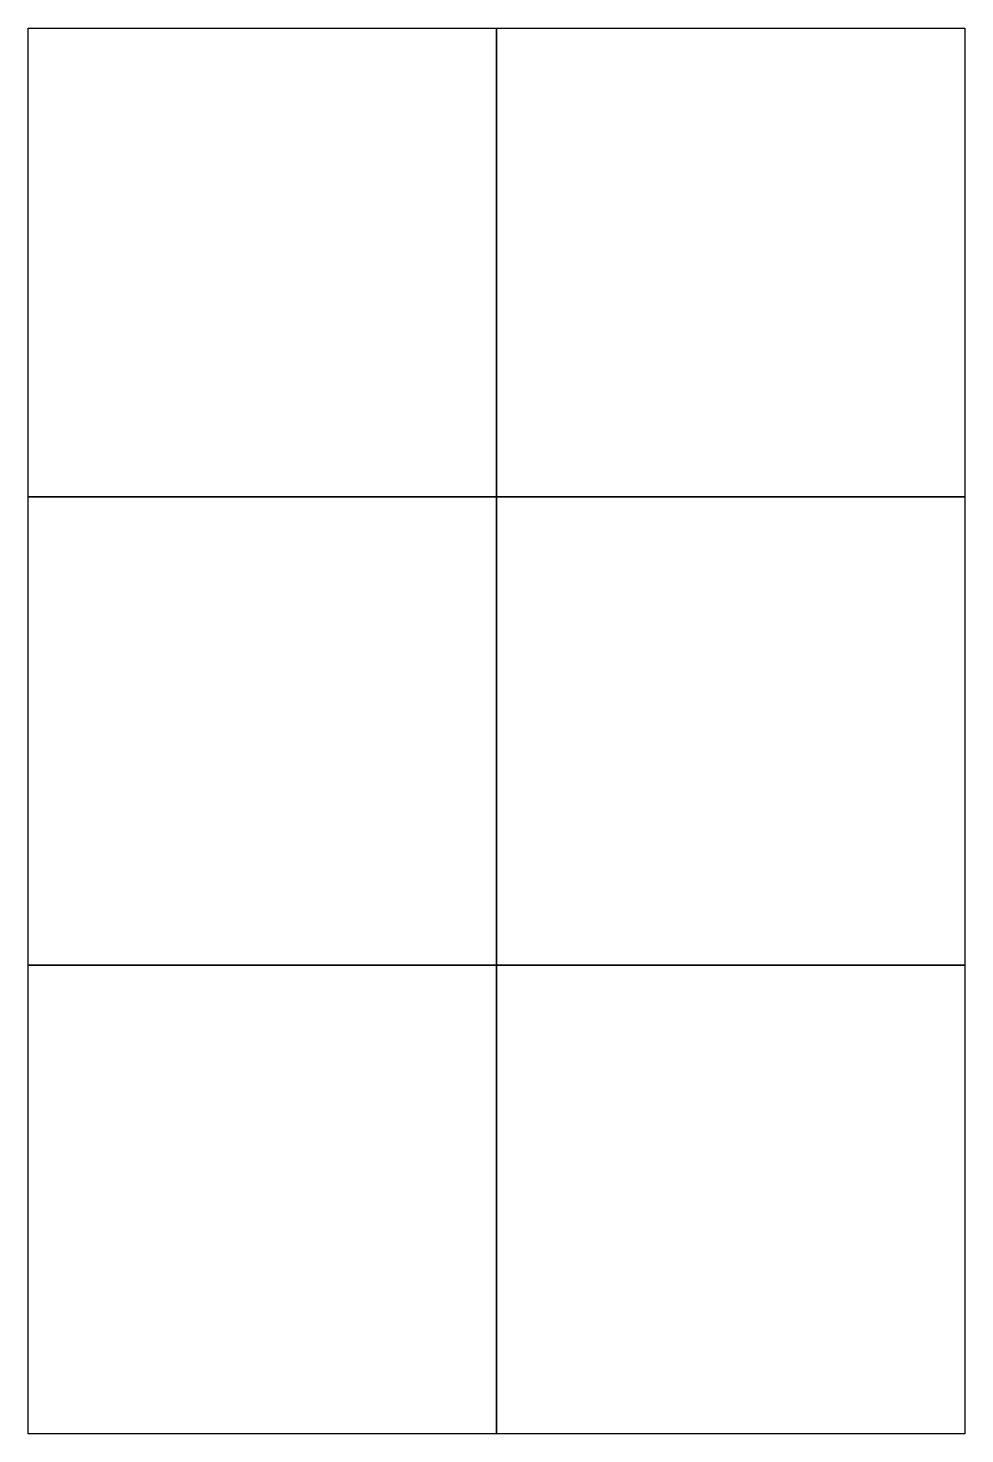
# Model space of a CAD drawing. Header units: millimetres. Extents: x -9.5 to 28.5, y -47.5 to 9.5.
import ezdxf

# ---------------------------------------------------------------- set-up
doc = ezdxf.new("R2010")
doc.units = ezdxf.units.MM

msp = doc.modelspace()

# ---------------------------------------------------------------- linework, layer by layer
at = {"linetype": 'CONTINUOUS'}
for p, q in [((-9.5, 9.5), (9.5, 9.5)), ((-9.5, -9.5), (-9.5, 9.5)), ((9.5, 9.5), (9.5, -9.5)), ((9.5, 9.5), (28.5, 9.5)), ((9.5, -9.5), (9.5, 9.5)), ((28.5, 9.5), (28.5, -9.5)), ((9.5, -9.5), (-9.5, -9.5)), ((-9.5, -9.5), (9.5, -9.5)), ((-9.5, -28.5), (-9.5, -9.5)), ((28.5, -9.5), (9.5, -9.5)), ((9.5, -9.5), (9.5, -28.5)), ((9.5, -9.5), (28.5, -9.5)), ((9.5, -28.5), (9.5, -9.5)), ((28.5, -9.5), (28.5, -28.5)), ((9.5, -28.5), (-9.5, -28.5)), ((-9.5, -28.5), (9.5, -28.5)), ((-9.5, -47.5), (-9.5, -28.5)), ((28.5, -28.5), (9.5, -28.5)), ((9.5, -28.5), (9.5, -47.5)), ((9.5, -28.5), (28.5, -28.5)), ((9.5, -47.5), (9.5, -28.5)), ((28.5, -28.5), (28.5, -47.5)), ((9.5, -47.5), (-9.5, -47.5)), ((28.5, -47.5), (9.5, -47.5))]:
    msp.add_line(p, q, dxfattribs=at)

doc.saveas('drawing.dxf')
